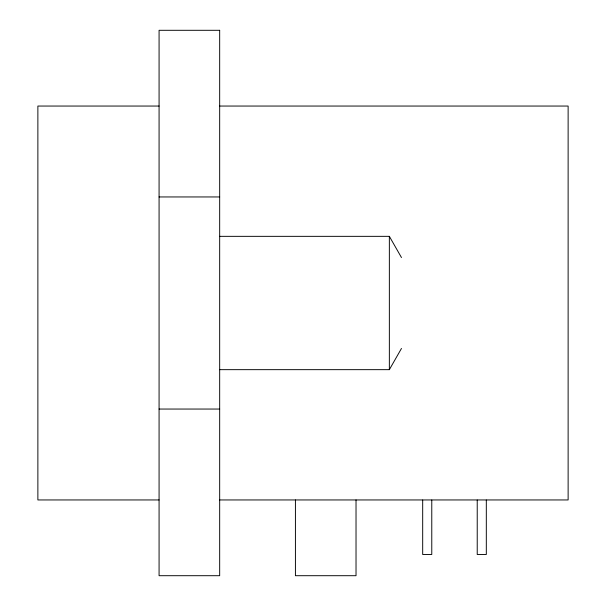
<?xml version="1.0" encoding="UTF-8"?>
<svg xmlns="http://www.w3.org/2000/svg" width="606" height="606" viewBox="0 0 606 606"><rect width="100%" height="100%" fill="white"/><g stroke="black" fill="none" stroke-linecap="round" stroke-linejoin="round"><path stroke-width="0.91" d="M219.675 369.66L389.355 369.66L401.475 348.45M159.075 106.05L37.875 106.05L37.875 499.95L159.075 499.95M219.675 106.05L568.125 106.05L568.125 499.95L219.675 499.95M159.075 196.95L219.675 196.95M219.675 236.34L389.355 236.34L401.475 257.55M159.075 409.05L219.675 409.05M486.315 500.033L486.315 554.49L477.225 554.49L477.225 500.033M431.775 500.033L431.775 554.49L422.685 554.49L422.685 500.033M389.355 236.34L389.355 369.66M356.025 499.95L356.025 575.7L295.425 575.7L295.425 499.95M219.675 30.3L159.075 30.3L159.075 575.7L219.675 575.7L219.675 30.3"/></g></svg>
